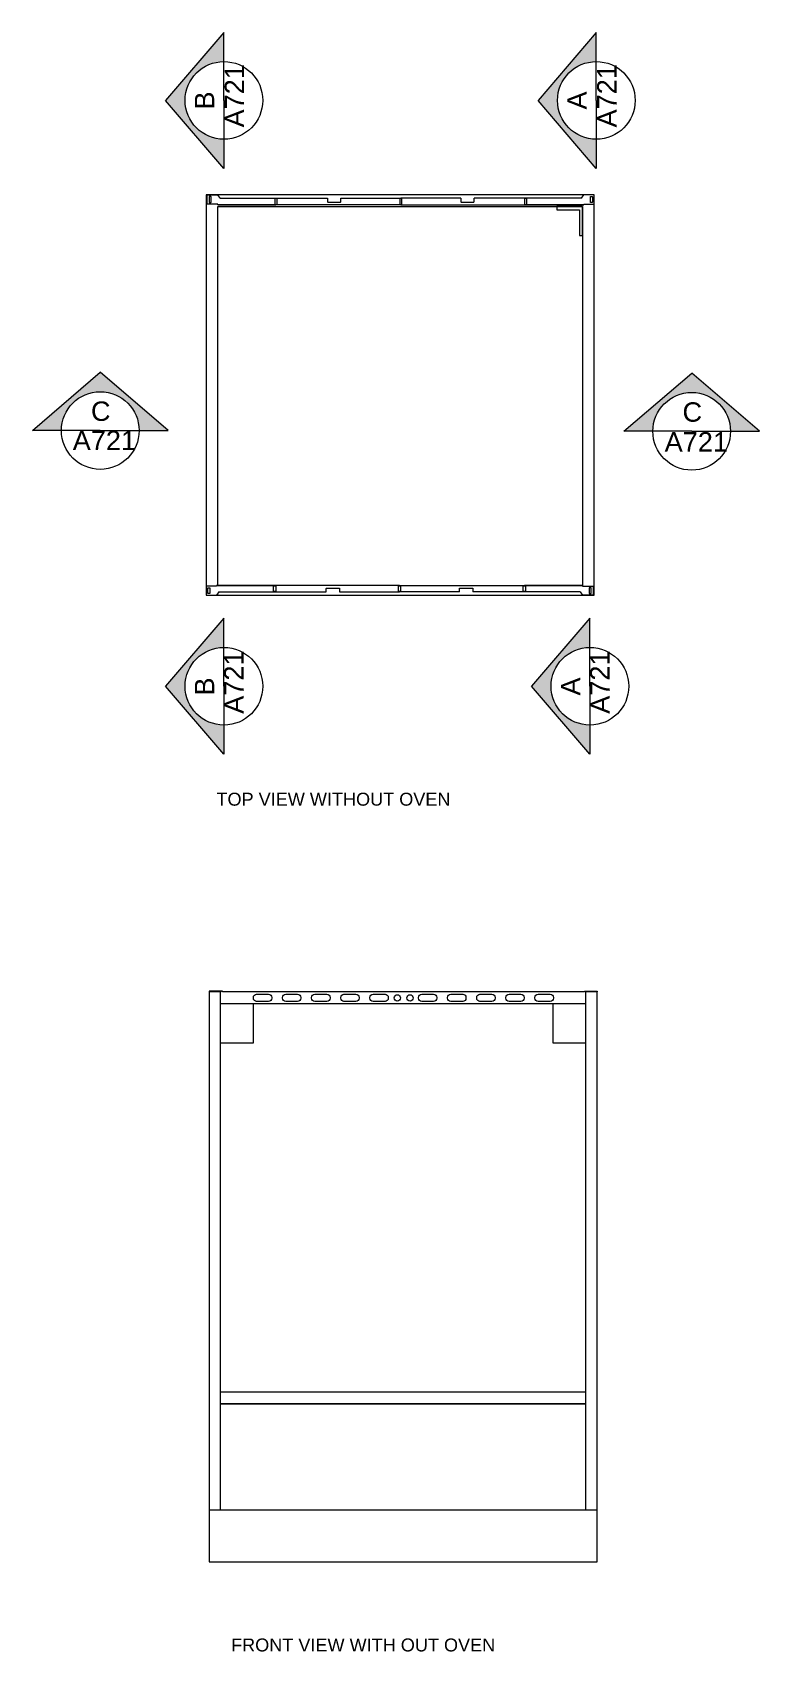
# Model space of a CAD drawing. Header units: inches. Extents: x -604 to 886, y -153 to 560.
# Drawn here: x 17 to 129.3, y 309.8 to 559.9 of the extents above; entities that cross this region are included whole.
import ezdxf

# ---------------------------------------------------------------- set-up
doc = ezdxf.new("R2010")
doc.units = ezdxf.units.IN
doc.header["$MEASUREMENT"] = 0
doc.layers.add('A-ELEV-MBE', color=7, linetype='Continuous', lineweight=18)
doc.layers.add('symbol', color=7, linetype='Continuous', lineweight=18)
doc.layers.add('Layer1', color=3, linetype='Continuous')
doc.styles.get("Standard").update_dxf_attribs({"font": 'Arial.ttf'})

msp = doc.modelspace()

# ---------------------------------------------------------------- hatches: boundary and pattern name
at = {"layer": 'symbol'}
h = msp.add_hatch(color=256, dxfattribs=at)
h.dxf.hatch_style = 1
h.paths.add_polyline_path([(46.56, 543.4), (46.56, 538.9), (37.56, 549.4), (46.56, 559.9), (46.56, 555.4, 1)])
h = msp.add_hatch(color=256, dxfattribs=at)
h.dxf.hatch_style = 1
h.paths.add_polyline_path([(104.11, 543.4), (104.11, 538.9), (95.11, 549.4), (104.11, 559.9), (104.11, 555.4, 1)])
h = msp.add_hatch(color=256, dxfattribs=at)
h.dxf.hatch_style = 1
h.paths.add_polyline_path([(33.46, 498.41), (37.96, 498.41), (27.46, 507.41), (16.96, 498.41), (21.46, 498.41, -1)])
h = msp.add_hatch(color=256, dxfattribs=at)
h.dxf.hatch_style = 1
h.paths.add_polyline_path([(112.85, 498.29), (108.35, 498.29), (118.85, 507.29), (129.35, 498.29), (124.85, 498.29, 1)])
h = msp.add_hatch(color=256, dxfattribs=at)
h.dxf.hatch_style = 1
h.paths.add_polyline_path([(46.56, 464.92), (46.56, 469.42), (37.56, 458.92), (46.56, 448.42), (46.56, 452.92, -1)])
h = msp.add_hatch(color=256, dxfattribs=at)
h.dxf.hatch_style = 1
h.paths.add_polyline_path([(103.12, 464.92), (103.12, 469.42), (94.12, 458.92), (103.12, 448.42), (103.12, 452.92, -1)])

# ---------------------------------------------------------------- linework, layer by layer
at = {"layer": 'A-ELEV-MBE'}
for p, q in [((46, 534.29), (45.6, 534.79)), ((45.6, 533.29), (45.6, 533.39)), ((73.9, 533.29), (45.6, 533.29)), ((45.6, 533.29), (54.6, 533.29)), ((45.6, 532.99), (102, 532.99)), ((45.6, 474.49), (45.6, 532.99)), ((46, 534.29), (62.59, 534.29)), ((54.6, 534.29), (62.59, 534.29)), ((64.61, 534.29), (73.9, 534.29)), ((83.19, 534.29), (73.9, 534.29)), ((73.9, 533.29), (102.2, 533.29)), ((101.8, 534.29), (85.21, 534.29)), ((93.2, 534.29), (85.21, 534.29)), ((102.2, 533.29), (93.2, 533.29)), ((101.8, 534.29), (102.2, 534.79)), ((102, 532.99), (102, 474.39)), ((102.2, 533.29), (102.2, 533.39)), ((73.7, 474.49), (45.4, 474.49)), ((45.4, 474.49), (45.4, 474.39)), ((45.4, 474.49), (54.4, 474.49)), ((45.8, 473.49), (45.4, 472.99)), ((45.6, 472.99), (45.6, 473.24)), ((45.8, 473.49), (62.39, 473.49)), ((54.4, 473.49), (62.39, 473.49)), ((64.41, 473.49), (73.7, 473.49)), ((73.7, 474.49), (102, 474.49)), ((82.99, 473.49), (73.7, 473.49)), ((101.6, 473.49), (85.01, 473.49)), ((93, 473.49), (85.01, 473.49)), ((102, 474.49), (93, 474.49)), ((101.6, 473.49), (102, 472.99)), ((102, 474.49), (102, 474.39)), ((46.32, 411.8), (44.26, 411.8)), ((44.26, 411.8), (44.26, 411.7)), ((44.26, 411.7), (44.26, 331.7)), ((46.06, 331.7), (46.06, 411.7)), ((46.32, 411.7), (46.32, 411.8)), ((102.26, 411.7), (102.26, 411.8)), ((102.26, 411.8), (104.26, 411.8)), ((102.46, 411.7), (102.46, 331.7)), ((104.26, 411.8), (104.26, 411.7)), ((46.12, 409.9), (102.46, 409.9)), ((102.46, 349.9), (46.06, 349.9)), ((46.12, 348.1), (102.46, 348.1)), ((44.26, 331.7), (104.26, 331.7)), ((44.26, 331.7), (44.26, 323.7))]:
    msp.add_line(p, q, dxfattribs=at)
at = {"layer": 'A-ELEV-MBE', "linetype": 'Continuous'}
for p, q in [((102.46, 348.1), (46.06, 348.1)), ((44.26, 331.7), (46.06, 331.7))]:
    msp.add_line(p, q, dxfattribs=at)
at = {"layer": 'A-ELEV-MBE'}
for points in [[(43.8, 472.99), (103.8, 472.99), (103.8, 534.79), (43.8, 534.79)], [(46.06, 409.9), (51.06, 409.9), (51.06, 403.78), (46.06, 403.78)], [(97.46, 409.9), (102.46, 409.9), (102.46, 403.78), (97.46, 403.78)]]:
    msp.add_lwpolyline(points, close=True, dxfattribs=at)
for points in [[(45.6, 533.39), (44, 533.39), (44, 534.79), (45.6, 534.79)], [(102, 532.49), (102, 532.99), (98.02, 532.99), (98.02, 532.49), (101.5, 532.49)], [(102.2, 533.39), (103.8, 533.39), (103.8, 534.79), (102.2, 534.79)], [(101.5, 532.49), (101.5, 528.51), (102, 528.51), (102, 532.49)], [(45.4, 474.39), (43.8, 474.39), (43.8, 472.99), (45.4, 472.99)], [(102, 474.39), (103.6, 474.39), (103.6, 472.99), (102, 472.99)], [(44.26, 323.7), (104.26, 323.7), (104.26, 411.7), (102.46, 411.7)], [(46.12, 411.7), (44.26, 411.7)], [(102.26, 411.7), (46.32, 411.7)]]:
    msp.add_lwpolyline(points, dxfattribs=at)
for points in [[(44.33, 533.64), (44.53, 533.64, 0.414214), (44.6, 533.71), (44.6, 534.47, 0.414214), (44.53, 534.54), (44.33, 534.54, 0.414214), (44.26, 534.47), (44.26, 533.71, 0.414214)], [(54.49, 533.34), (54.7, 533.34, 0.414214), (54.77, 533.41), (54.77, 534.17, 0.414214), (54.7, 534.24), (54.49, 534.24, 0.414214), (54.43, 534.17), (54.43, 533.41, 0.414214)], [(73.79, 533.34), (74, 533.34, 0.414214), (74.07, 533.41), (74.07, 534.17, 0.414214), (74, 534.24), (73.79, 534.24, 0.414214), (73.73, 534.17), (73.73, 533.41, 0.414214)], [(93.09, 533.34), (93.3, 533.34, 0.414214), (93.37, 533.41), (93.37, 534.17, 0.414214), (93.3, 534.24), (93.09, 534.24, 0.414214), (93.03, 534.17), (93.03, 533.41, 0.414214)], [(103.46, 533.64), (103.26, 533.64, -0.414214), (103.19, 533.71), (103.19, 534.47, -0.414214), (103.26, 534.54), (103.46, 534.54, -0.414214), (103.53, 534.47), (103.53, 533.71, -0.414214)], [(44.13, 474.14), (44.33, 474.14, -0.414214), (44.4, 474.07), (44.4, 473.31, -0.414214), (44.33, 473.24), (44.13, 473.24, -0.414214), (44.06, 473.31), (44.06, 474.07, -0.414214)], [(54.29, 474.44), (54.5, 474.44, -0.414214), (54.57, 474.37), (54.57, 473.61, -0.414214), (54.5, 473.54), (54.29, 473.54, -0.414214), (54.23, 473.61), (54.23, 474.37, -0.414214)], [(73.59, 474.44), (73.8, 474.44, -0.414214), (73.87, 474.37), (73.87, 473.61, -0.414214), (73.8, 473.54), (73.59, 473.54, -0.414214), (73.53, 473.61), (73.53, 474.37, -0.414214)], [(92.89, 474.44), (93.1, 474.44, -0.414214), (93.17, 474.37), (93.17, 473.61, -0.414214), (93.1, 473.54), (92.89, 473.54, -0.414214), (92.83, 473.61), (92.83, 474.37, -0.414214)], [(103.26, 474.14), (103.06, 474.14, 0.414214), (102.99, 474.07), (102.99, 473.31, 0.414214), (103.06, 473.24), (103.26, 473.24, 0.414214), (103.33, 473.31), (103.33, 474.07, 0.414214)], [(51.62, 411.36), (53.46, 411.36, -0.414214), (53.96, 410.86), (53.96, 410.75, -0.414214), (53.46, 410.25), (51.62, 410.25, -0.414214), (51.12, 410.75), (51.12, 410.86, -0.414214)], [(56.12, 411.36), (57.96, 411.36, -0.414214), (58.46, 410.86), (58.46, 410.75, -0.414214), (57.96, 410.25), (56.12, 410.25, -0.414214), (55.62, 410.75), (55.62, 410.86, -0.414214)], [(60.62, 411.36), (62.46, 411.36, -0.414214), (62.96, 410.86), (62.96, 410.75, -0.414214), (62.46, 410.25), (60.62, 410.25, -0.414214), (60.12, 410.75), (60.12, 410.86, -0.414214)], [(65.12, 411.36), (66.96, 411.36, -0.414214), (67.46, 410.86), (67.46, 410.75, -0.414214), (66.96, 410.25), (65.12, 410.25, -0.414214), (64.62, 410.75), (64.62, 410.86, -0.414214)], [(69.62, 411.36), (71.46, 411.36, -0.414214), (71.96, 410.86), (71.96, 410.75, -0.414214), (71.46, 410.25), (69.62, 410.25, -0.414214), (69.12, 410.75), (69.12, 410.86, -0.414214)], [(77.13, 411.36), (78.97, 411.36, -0.414214), (79.47, 410.86), (79.47, 410.75, -0.414214), (78.97, 410.25), (77.13, 410.25, -0.414214), (76.63, 410.75), (76.63, 410.86, -0.414214)], [(81.63, 411.36), (83.47, 411.36, -0.414214), (83.97, 410.86), (83.97, 410.75, -0.414214), (83.47, 410.25), (81.63, 410.25, -0.414214), (81.13, 410.75), (81.13, 410.86, -0.414214)], [(86.13, 411.36), (87.97, 411.36, -0.414214), (88.47, 410.86), (88.47, 410.75, -0.414214), (87.97, 410.25), (86.13, 410.25, -0.414214), (85.63, 410.75), (85.63, 410.86, -0.414214)], [(90.63, 411.36), (92.47, 411.36, -0.414214), (92.97, 410.86), (92.97, 410.75, -0.414214), (92.47, 410.25), (90.63, 410.25, -0.414214), (90.13, 410.75), (90.13, 410.86, -0.414214)], [(95.13, 411.36), (96.97, 411.36, -0.414214), (97.47, 410.86), (97.47, 410.75, -0.414214), (96.97, 410.25), (95.13, 410.25, -0.414214), (94.63, 410.75), (94.63, 410.86, -0.414214)]]:
    msp.add_lwpolyline(points, format="xyb", close=True, dxfattribs=at)
for points in [[(62.59, 534.29), (62.59, 533.74, 0.414214), (62.64, 533.69), (64.56, 533.69, 0.414214), (64.61, 533.74), (64.61, 534.29)], [(83.19, 534.29), (83.19, 533.74, 0.414214), (83.24, 533.69), (85.16, 533.69, 0.414214), (85.21, 533.74), (85.21, 534.29)], [(62.39, 473.49), (62.39, 474.03, -0.414214), (62.44, 474.08), (64.36, 474.08, -0.414214), (64.41, 474.03), (64.41, 473.49)], [(82.99, 473.49), (82.99, 474.03, -0.414214), (83.04, 474.08), (84.96, 474.08, -0.414214), (85.01, 474.03), (85.01, 473.49)]]:
    msp.add_lwpolyline(points, format="xyb", dxfattribs=at)
for centre in [(73.36, 410.77), (75.32, 410.77)]:
    msp.add_circle(centre, 0.5, dxfattribs=at)
at = {"layer": 'symbol'}
for p, q in [((46.56, 559.9), (37.56, 549.4)), ((46.56, 549.4), (46.56, 559.9)), ((104.11, 559.9), (95.11, 549.4)), ((104.11, 549.4), (104.11, 559.9)), ((46.56, 538.9), (37.56, 549.4)), ((46.56, 549.4), (46.56, 538.9)), ((104.11, 538.9), (95.11, 549.4)), ((104.11, 549.4), (104.11, 538.9)), ((16.96, 498.41), (27.46, 507.41)), ((37.96, 498.41), (27.46, 507.41)), ((108.35, 498.29), (118.85, 507.29)), ((129.35, 498.29), (118.85, 507.29)), ((27.46, 498.41), (16.96, 498.41)), ((27.46, 498.41), (37.96, 498.41)), ((118.85, 498.29), (108.35, 498.29)), ((118.85, 498.29), (129.35, 498.29)), ((46.56, 469.42), (37.56, 458.92)), ((46.56, 458.92), (46.56, 469.42)), ((103.12, 469.42), (94.12, 458.92)), ((103.12, 458.92), (103.12, 469.42)), ((46.56, 448.42), (37.56, 458.92)), ((46.56, 458.92), (46.56, 448.42)), ((103.12, 448.42), (94.12, 458.92)), ((103.12, 458.92), (103.12, 448.42))]:
    msp.add_line(p, q, dxfattribs=at)
for centre in [(46.56, 549.4), (104.11, 549.4), (27.46, 498.41), (118.85, 498.29), (46.56, 458.92), (103.12, 458.92)]:
    msp.add_circle(centre, 6, dxfattribs=at)

# ---------------------------------------------------------------- texts
at = {"layer": 'Layer1', "char_height": 2, "attachment_point": 1}
for s, insert in [('TOP VIEW WITHOUT OVEN', (45.41, 442.47)), ('FRONT VIEW WITH OUT OVEN', (47.67, 311.84))]:
    msp.add_mtext_dynamic_manual_height_columns(s, width=205.3923, gutter_width=1, heights=[0], dxfattribs=dict(at, insert=insert))
at = {"layer": 'symbol', "char_height": 3, "attachment_point": 1, "rotation": 90}
for s, insert in [('A721', (46.69, 545.22)), ('A721', (104.24, 545.22)), ('B', (42.07, 547.99)), ('A', (99.63, 547.99)), ('A721', (46.6, 454.66)), ('A721', (103.16, 454.66)), ('A', (98.64, 457.48)), ('B', (42.07, 457.48))]:
    msp.add_mtext_dynamic_manual_height_columns(s, width=75.1489, gutter_width=1, heights=[0], dxfattribs=dict(at, insert=insert))
at = {"layer": 'symbol', "char_height": 3, "attachment_point": 1}
for s, insert in [('C', (26.02, 502.9)), ('C', (117.43, 502.77)), ('A721', (23.2, 498.38)), ('A721', (114.67, 498.16))]:
    msp.add_mtext_dynamic_manual_height_columns(s, width=75.1489, gutter_width=1, heights=[0], dxfattribs=dict(at, insert=insert))

doc.saveas('drawing.dxf')
